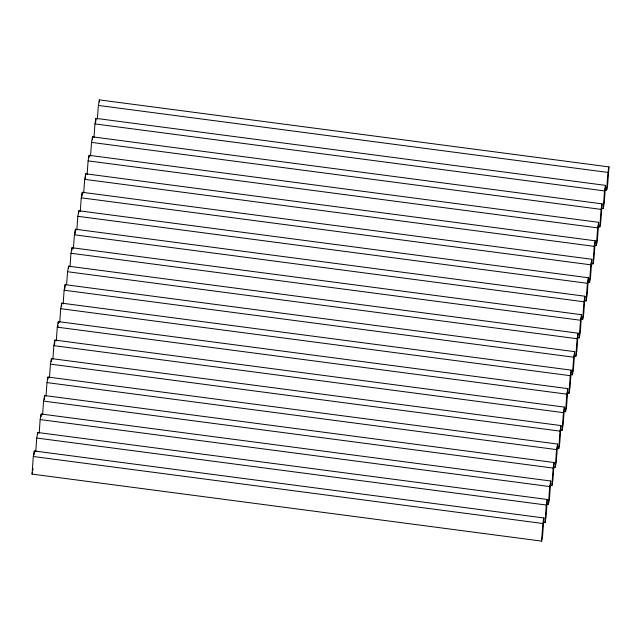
<?xml version="1.0" encoding="UTF-8"?>
<svg xmlns="http://www.w3.org/2000/svg" width="641" height="641" viewBox="0 0 641 641"><rect width="100%" height="100%" fill="white"/><g stroke="black" fill="none" stroke-linecap="round" stroke-linejoin="round"><path stroke-width="0.96" d="M32.05 474.108L33.3 456.512L34.334 450.968L543.88 517.968L542.631 535.564L541.597 541.108L32.05 474.108L32.395 472.265M34.053 454.878L34.334 450.968M35.752 451.721L36.729 438.035L37.755 432.491L547.31 499.483L546.052 517.087L545.026 522.631L543.256 522.399M37.619 434.446L37.755 432.491M39.181 433.244L40.151 419.559L41.184 414.014L550.731 481.006L549.481 498.61L548.448 504.155L546.677 503.922M40.968 416.946L41.184 414.014M42.602 414.767L43.58 401.082L44.606 395.537L554.153 462.53L552.903 480.133L551.877 485.678L550.106 485.445M44.325 399.447L44.606 395.537M46.024 396.29L47.001 382.597L48.027 377.06L557.582 444.053L556.324 461.656L555.298 467.201L553.528 466.968M47.891 379.015L48.027 377.06M49.453 377.813L50.431 364.12L51.456 358.575L561.003 425.576L559.753 443.179L558.728 448.716L556.957 448.484M51.248 361.516L51.456 358.575M52.874 359.337L53.852 345.643L54.878 340.099L564.433 407.099L563.175 424.703L562.149 430.239L560.378 430.007M54.533 344.994L54.878 340.099M56.304 340.86L57.273 327.166L58.307 321.622L567.854 388.622L566.604 406.218L565.57 411.762L563.808 411.53M57.882 327.487L58.027 325.532M58.163 323.577L58.307 321.622M59.725 322.375L60.703 308.69L61.728 303.145L571.275 370.145L570.025 387.741L569 393.286L567.229 393.053M61.52 306.077L61.728 303.145M63.147 303.898L64.124 290.213L65.15 284.668L574.705 351.669L573.447 369.264L572.421 374.809L570.65 374.576M64.877 288.578L65.15 284.668M66.648 284.444L67.553 271.736L68.579 266.191L578.126 333.192L576.876 350.787L575.85 356.332L574.08 356.1M68.435 268.146L68.579 266.191M69.997 266.944L70.975 253.259L72 247.714L581.555 314.707L580.297 332.31L579.272 337.855L577.501 337.623M71.792 250.647L72 247.714M73.427 248.468L74.396 234.782L75.43 229.238L584.977 296.23L583.727 313.834L582.693 319.378L580.93 319.146M75.077 234.125L75.43 229.238M76.848 229.991L77.825 216.297L78.851 210.761L588.406 277.753L587.148 295.357L586.122 300.901L584.352 300.669M78.715 212.716L78.851 210.761M80.277 211.514L81.247 197.821L82.272 192.284L591.827 259.276L590.569 276.88L589.544 282.425L587.773 282.184M82 196.194L82.272 192.284M83.699 193.037L84.676 179.344L85.702 173.799L595.249 240.8L593.999 258.403L592.973 263.94L591.202 263.707M85.349 178.695L85.702 173.799M87.12 174.56L88.097 160.867L89.123 155.322L598.678 222.323L597.42 239.918L596.394 245.463L594.624 245.231M88.987 157.277L89.123 155.322M90.549 156.075L91.519 142.39L92.552 136.845L602.099 203.846L600.849 221.441L599.816 226.986L598.053 226.754M92.344 139.778L92.552 136.845M93.971 137.599L94.948 123.913L95.974 118.369L605.529 185.369L604.271 202.965L603.245 208.509L601.474 208.277M95.693 122.279L95.974 118.369M97.4 119.122L98.369 105.436L99.403 99.892L608.95 166.892L607.7 184.488L606.666 190.032L604.896 189.8M99.259 101.847L99.403 99.892M541.597 541.108L542.855 523.505L543.88 517.968M545.026 522.631L546.276 505.028L547.31 499.483M548.448 504.155L549.706 486.551L550.731 481.006M551.877 485.678L553.127 468.074L554.153 462.53M555.298 467.201L556.556 449.597L557.582 444.053M558.728 448.716L559.978 431.121L561.003 425.576M562.149 430.239L563.399 412.644L564.433 407.099M565.57 411.762L566.828 394.167L567.854 388.622M569 393.286L570.25 375.69L571.275 370.145M572.421 374.809L573.679 357.205L574.705 351.669M575.85 356.332L577.1 338.728L578.126 333.192M579.272 337.855L580.522 320.252L581.555 314.707M582.693 319.378L583.951 301.775L584.977 296.23M586.122 300.901L587.372 283.298L588.406 277.753M589.544 282.425L590.802 264.821L591.827 259.276M592.973 263.94L594.223 246.344L595.249 240.8M596.394 245.463L597.652 227.867L598.678 222.323M599.816 226.986L601.074 209.391L602.099 203.846M603.245 208.509L604.495 190.914L605.529 185.369M606.666 190.032L607.924 172.429L608.95 166.892M32.731 470.414L33.076 468.571M98.369 105.436L607.924 172.429M94.948 123.913L604.495 190.914M91.519 142.39L601.074 209.391M88.097 160.867L597.652 227.867M84.676 179.344L594.223 246.344M81.247 197.821L590.802 264.821M77.825 216.297L587.372 283.298M74.396 234.782L583.951 301.775M70.975 253.259L580.522 320.252M67.553 271.736L577.1 338.728M64.124 290.213L573.679 357.205M60.703 308.69L570.25 375.69M57.273 327.166L566.828 394.167M53.852 345.643L563.399 412.644M50.431 364.12L559.978 431.121M47.001 382.597L556.556 449.597M43.58 401.082L553.127 468.074M40.151 419.559L549.706 486.551M36.729 438.035L546.276 505.028M33.3 456.512L542.855 523.505"/></g></svg>
